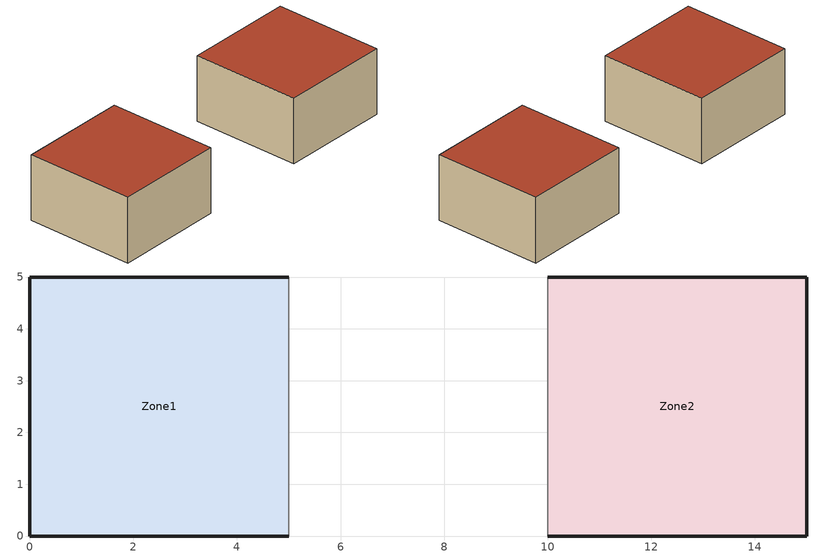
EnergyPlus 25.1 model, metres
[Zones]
Zone1
 floor ground (FloorConstruction): 0,0 0,5 5,5 5,0 z0
 wall outside (WallConstruction): 5,5 0,5 0,0 5,0 z0:3
 wall to Zone2 (WallConstruction): 5,0 5,5 z0:3
 roof outside (RoofConstruction): 0,5 0,0 5,0 5,5 z3
Zone2
 floor ground (FloorConstruction): 10,0 10,5 15,5 15,0 z0
 wall outside (WallConstruction): 10,0 15,0 15,5 10,5 z0:3
 roof outside (RoofConstruction): 10,5 10,0 15,0 15,5 z3
[Building]
BaseBuilding: North Axis=0; Terrain=City; Loads Convergence Tolerance Value=0.04; Temperature Convergence Tolerance Value=0.4; Solar Distribution=FullExterior; Maximum Number of Warmup Days=25; Minimum Number of Warmup Days=6
[Site:Location]
Chicago IL USA: Latitude=41.78; Longitude=-87.75; Time Zone=-6; Elevation=190
[SizingPeriod:DesignDay] Day of Month=21; Humidity Condition Type=Wetbulb; Barometric Pressure=98934; Rain Indicator=No; Snow Indicator=No; Daylight Saving Time Indicator=No; Solar Model Indicator=ASHRAEClearSky
Name | Month | Day Type | Maximum DryBulb Temperature | Daily DryBulb Temperature Range | Wetbulb or DewPoint at Maximum DryBulb | Wind Speed | Wind Direction | Sky Clearness
Chicago Ann Htg 99.6% Condns DB | 1 | WinterDesignDay | -20.6 | 0 | -20.6 | 4.9 | 270 | 0
Chicago Ann Clg .4% Condns DB=>MWB | 7 | SummerDesignDay | 33.3 | 10.7 | 23.8 | 5.3 | 230 | 1
[Material]
Name | Roughness | Thickness | Conductivity | Density | Specific Heat
WallMaterial | MediumSmooth | 0.2 | 1.5 | 800 | 1000
RoofMaterial | MediumRough | 0.15 | 0.5 | 1200 | 900
FloorMaterial | MediumSmooth | 0.2 | 1.8 | 2400 | 900
[Construction]
WallConstruction: WallMaterial
RoofConstruction: RoofMaterial
FloorConstruction: FloorMaterial
[Zone] Type=1; Multiplier=1; Ceiling Height=3; Volume=75
Zone1; Zone2
[People] Number of People Schedule=AlwaysOn; Number of People Calculation Method=People; Number of People=2; Fraction Radiant=0.3; Activity Level Schedule=Activity Schedule
Name | Zone or ZoneList or Space or SpaceList
Zone1People | Zone1
Zone2People | Zone2
[Lights] Schedule=AlwaysOn; Design Level Calculation Method=LightingLevel; Lighting Level=100; Return Air Fraction=0; Fraction Radiant=0.4; Fraction Visible=0.2
Name | Zone or ZoneList or Space or SpaceList
Zone1Lights | Zone1
Zone2Lights | Zone2
[ElectricEquipment] Schedule=AlwaysOn; Design Level Calculation Method=EquipmentLevel; Design Level=100; Fraction Latent=0; Fraction Radiant=0.3; Fraction Lost=0
Name | Zone or ZoneList or Space or SpaceList
Zone1Equip | Zone1
Zone2Equip | Zone2
[HVACTemplate:Thermostat]
Name | Heating Setpoint Schedule | Constant Heating Setpoint | Constant Cooling Setpoint
Zone1_Thermostat | Zone1_Thermostat | Zone1_Thermostat | Zone1
Thermostat_Zone1; Thermostat_Zone2 |  | 20 | 24
[HVACTemplate:Zone:VRF]
Name | Template VRF System | Template Thermostat | Zone Heating Sizing Factor | Zone Cooling Sizing Factor | Rated Total Heating Capacity Sizing Ratio | Cooling Supply Air Flow Rate | No Cooling Supply Air Flow Rate | Heating Supply Air Flow Rate | No Heating Supply Air Flow Rate | Cooling Outdoor Air Flow Rate | Heating Outdoor Air Flow Rate | No Load Outdoor Air Flow Rate | Supply Air Fan placement | Supply Fan Total Efficiency | Supply Fan Delta Pressure | Supply Fan Motor Efficiency | Cooling Coil Type | Cooling Coil Gross Rated Total Capacity | Cooling Coil Gross Rated Sensible Heat Ratio | Heat Pump Heating Coil Type | Heat Pump Heating Coil Gross Rated Capacity | Zone Terminal Unit On Parasitic Electric Energy Use | Zone Terminal Unit Off Parasitic Electric Energy Use | Zone Cooling Design Supply Air Temperature Input Method | Zone Cooling Design Supply Air Temperature | Zone Heating Design Supply Air Temperature Input Method | Zone Heating Design Supply Air Temperature
Zone1_VRF_Sim_Error | Zone1 | VRF_System_Sim_Error | VRF_Terminal_1 | 0.5 | 0.5 | 1000 | 1000 | 0.8 | 0.8
Zone1 | VRF_System_1 | Thermostat_Zone1 |  |  | 1 | Autosize | Autosize | Autosize | Autosize | Autosize | Autosize | Autosize | DrawThrough | 0.7 | 300 | 0.9 | VariableRefrigerantFlowDX | Autosize | Autosize | VariableRefrigerantFlowDX | Autosize | 30 | 20 | SupplyAirTemperature | 12.8 | SupplyAirTemperature | 50
Zone2 | VRF_System_1 | Thermostat_Zone2 |  |  | 1 | Autosize | Autosize | Autosize | Autosize | Autosize | Autosize | Autosize | DrawThrough | 0.7 | 300 | 0.9 | VariableRefrigerantFlowDX | Autosize | Autosize | VariableRefrigerantFlowDX | Autosize | 30 | 20 | SupplyAirTemperature | 12.8 | SupplyAirTemperature | 50
[HVACTemplate:System:VRF] Zone Name for Master Thermostat Location=Zone1; Master Thermostat Priority Control Type=LoadPriority
Name | System Availability Schedule | Gross Rated Total Cooling Capacity | Gross Rated Cooling COP | Minimum Outdoor Temperature in Cooling Mode | Maximum Outdoor Temperature in Cooling Mode | Gross Rated Heating Capacity | Rated Heating Capacity Sizing Ratio | Gross Rated Heating COP | Minimum Outdoor Temperature in Heating Mode | Maximum Outdoor Temperature in Heating Mode | Minimum Heat Pump PartLoad Ratio | Thermostat Priority Schedule | Heat Pump Waste Heat Recovery | Equivalent Piping Length used for Piping Correction Factor in Cooling Mode | Vertical Height used for Piping Correction Factor | Equivalent Piping Length used for Piping Correction Factor in Heating Mode | Crankcase Heater Power per Compressor | Number of Compressors | Ratio of Compressor Size to Total Compressor Capacity | Maximum Outdoor Drybulb Temperature for Crankcase Heater | Defrost Strategy | Defrost Control | Defrost Time Period Fraction | Resistive Defrost Heater Capacity | Maximum Outdoor Drybulb Temperature for Defrost Operation | Condenser Type | Evaporative Condenser Effectiveness | Evaporative Condenser Air Flow Rate | Evaporative Condenser Pump Rated Power Consumption | Basin Heater Capacity | Basin Heater Setpoint Temperature | Fuel Type
VRF_System_Sim_Error | 1 | 1 | 1000 | 3 | 1000 | 3 | -10 | 40 | -30 | 20 | 0.3 | 0.15 | Electricity | Electricity | Electricity
VRF_System_1 |  | Autosize | 3.5 | -5 | 43 | Autosize | 1 | 4 | -25 | 15 | 0.15 |  | No | 30 | 10 | 30 | 15 | 2 | 0.5 | 5 | ReverseCycle | OnDemand | 0.058333 | Autosize | 5 | AirCooled | 0.9 | Autosize | Autosize | 0.5 | 2 | Electricity
[Schedule:Compact]
AlwaysOn: Through: 12/31, For: AllDays, Until: 24:00, 1
Activity Schedule: Through: 12/31, For: AllDays, Until: 24:00, 120
[Schedule:Constant]
Zone1_Thermostat: Hourly Value=30
